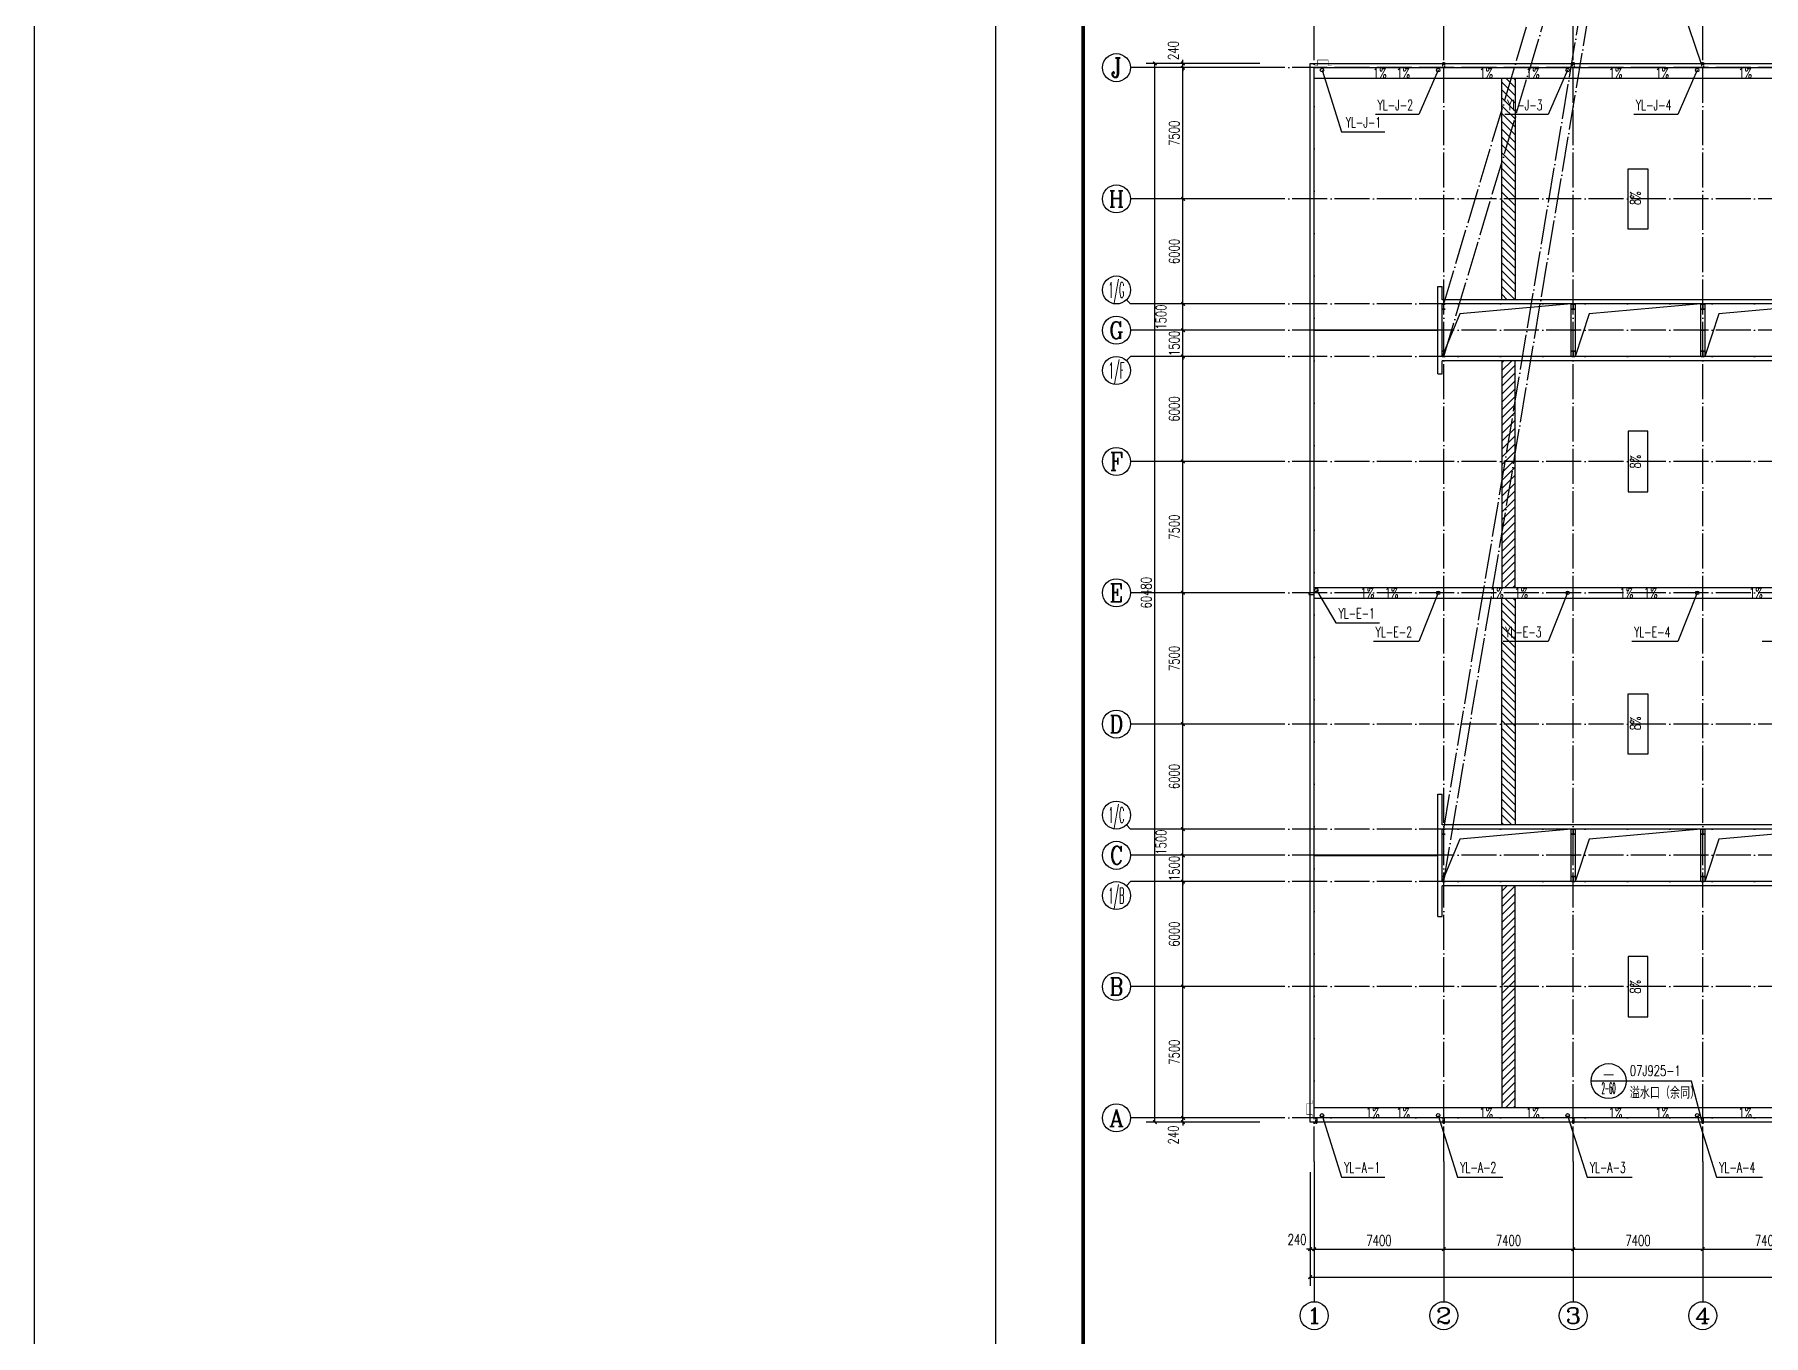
# Model space of a CAD drawing. Extents: x 12811826 to 27008858, y -1172757 to 50528.
# Drawn here: x 13273266 to 13372052, y -557171 to -482853 of the extents above; entities that cross this region are included whole.
import ezdxf
from ezdxf.enums import TextEntityAlignment as Align

# ---------------------------------------------------------------- set-up
doc = ezdxf.new("R2010")
doc.units = 0
doc.header["$LTSCALE"] = 1000
doc.header["$MEASUREMENT"] = 0
doc.linetypes.add('DASH', pattern=[0.35, 0.25, -0.1])
doc.linetypes.add('DOTE', pattern=[2.42, 2, -0.2, 0.02, -0.2])
for name, color, linetype in [('AXIS', 3, 'Continuous'), ('AXIS_TEXT', 7, 'Continuous'), ('COLUMN', 2, 'Continuous'), ('DIM_IDEN', 3, 'Continuous'), ('DIM_SYMB', 3, 'Continuous'), ('DIM_雨水', 3, 'Continuous'), ('DOTE', 8, 'DOTE'), ('PUB_DIM', 3, 'Continuous'), ('PUB_TEXT', 7, 'Continuous'), ('TK', 4, 'Continuous'), ('TWT_TEXT', 7, 'Continuous'), ('VPIPE-雨水', 4, 'Continuous'), ('WALL-PARAPET', 6, 'Continuous'), ('采光带', 4, 'Continuous')]:
    doc.layers.add(name, color=color, linetype=linetype)
doc.styles.add('_TCH_AXIS', font='COMPLEX', dxfattribs={"bigfont": 'GBCBIG'})
doc.styles.add('_TCH_DIM', font='SIMPLEX', dxfattribs={"bigfont": 'GBCBIG'})
doc.styles.add('_TCH_DIM_T3', font='SIMPLEX', dxfattribs={"width": 0.705882, "bigfont": 'GBCBIG'})
doc.styles.add('_TCH_LABEL', font='COMPLEX', dxfattribs={"bigfont": 'GBCBIG'})
doc.styles.add('_TWT_SERIAL', font='COMPLEX', dxfattribs={"width": 0.8, "height": 3, "bigfont": 'HZTXT'})
doc.styles.add('COMPLEX', font='COMPLEX')
doc.dimstyles.new('_TCH_ARCH&&200', dxfattribs={"dimtxt": 595, "dimasz": 200, "dimexe": 500, "dimexo": 600, "dimgap": 200, "dimtad": 1, "dimdec": 0, "dimzin": 0, "dimdsep": 46, "dimtxsty": '_TCH_DIM_T3', "dimblk": 'ARCHTICK', "dimcen": 0.09, "dimclrt": 7, "dimazin": 2, "dimtfac": 1, "dimtdec": 0, "dimtix": 1, "dimtmove": 2, "dimatfit": 3, "dimfxl": 0, "dimtolj": 1, "dimtzin": 0, "dimarcsym": 0})

# ---------------------------------------------------------------- blocks, each defined once
blk = doc.blocks.new('A$C0FCD69EC')
at = {"layer": 'COLUMN'}
blk.add_hatch(color=256, dxfattribs=at).paths.add_polyline_path([(300, 180), (294, 180), (294, 94), (6, 94), (6, 180), (0, 180), (0, 0), (6, 0), (6, 86), (294, 86), (294, 0), (300, 0)])
blk.add_lwpolyline([(300, 0), (294, 0), (294, 86), (6, 86), (6, 0), (0, 0), (0, 180), (6, 180), (6, 94), (294, 94), (294, 180), (300, 180)], close=True, dxfattribs=at)
blk = doc.blocks.new('A$C22C4548D')
blk.add_line((0, 10), (300, 10))
blk.add_lwpolyline([(30, 20), (270, 20), (270, 0), (30, 0)], close=True)
blk = doc.blocks.new('_AXISO')
blk.add_circle((0, 0), 0.5)
at = {"layer": 'AXIS_TEXT', "style": 'COMPLEX', "width": 1.041667}
blk.add_attdef('A', text='', height=0.56, dxfattribs=at).set_placement((-0.25, -0.28), (0.25, -0.28), align=Align.FIT)
blk = doc.blocks.new('GeYuanFrame_17072557', base_point=(20.09, 4.53))
at = {"layer": 'TK'}
blk.add_lwpolyline([(20.09, 4.53), (20.09, 598.53), (1071.09, 598.53), (1071.09, 4.53)], close=True, dxfattribs=at)
at = {"layer": 'TK', "const_width": 1}
blk.add_lwpolyline([(45.09, 588.53), (1061.09, 588.53), (1061.09, 14.53), (45.09, 14.53)], close=True, dxfattribs=at)
blk = doc.blocks.new('_ArchTick')
at = {"color": 0, "linetype": 'ByBlock', "const_width": 0.4}
blk.add_lwpolyline([(-0.5, -0.5), (0.5, 0.5)], dxfattribs=at)
blk = doc.blocks.new('*D282')
at = {"layer": 'AXIS', "color": 0, "lineweight": -2}
for p, q in [((13346145, -547843), (13346145, -554343)), ((13509425, -547843), (13509425, -554343)), ((13346145, -553843), (13509425, -553843))]:
    blk.add_line(p, q, dxfattribs=at)
at = {"layer": 'Defpoints', "color": 0}
for p in [(13346145, -547243), (13509425, -547243), (13509425, -553843)]:
    blk.add_point(p, dxfattribs=at)
at = {"layer": 'AXIS', "color": 0, "lineweight": -2, "xscale": 200, "yscale": 200, "zscale": 200, "rotation": 180}
blk.add_blockref('_ArchTick', (13346145, -553843), dxfattribs=at)
at = {"layer": 'AXIS', "color": 0, "lineweight": -2, "xscale": 200, "yscale": 200, "zscale": 200}
blk.add_blockref('_ArchTick', (13509425, -553843), dxfattribs=at)
at = {"layer": 'AXIS', "color": 7, "insert": (13427785, -553346), "char_height": 595, "attachment_point": 5, "style": '_TCH_DIM_T3'}
blk.add_mtext('\\A1;163280', dxfattribs=at)
blk = doc.blocks.new('*D283')
at = {"layer": 'AXIS', "color": 0, "lineweight": -2}
for p, q in [((13346145, -547843), (13346145, -552743)), ((13346385, -547843), (13346385, -552743)), ((13346145, -552243), (13345945, -552243)), ((13346145, -552243), (13346385, -552243)), ((13346385, -552243), (13346585, -552243))]:
    blk.add_line(p, q, dxfattribs=at)
at = {"layer": 'Defpoints', "color": 0}
for p in [(13346145, -547243), (13346385, -547243), (13346385, -552243)]:
    blk.add_point(p, dxfattribs=at)
at = {"layer": 'AXIS', "color": 0, "lineweight": -2, "xscale": 200, "yscale": 200, "zscale": 200}
blk.add_blockref('_ArchTick', (13346145, -552243), dxfattribs=at)
at = {"layer": 'AXIS', "color": 0, "lineweight": -2, "xscale": 200, "yscale": 200, "zscale": 200, "rotation": 180}
blk.add_blockref('_ArchTick', (13346385, -552243), dxfattribs=at)
at = {"layer": 'AXIS', "color": 7, "insert": (13345405, -551693), "char_height": 595, "attachment_point": 5, "style": '_TCH_DIM_T3'}
blk.add_mtext('\\A1;240', dxfattribs=at)
blk = doc.blocks.new('*D284')
at = {"layer": 'AXIS', "color": 0, "lineweight": -2}
for p, q in [((13346385, -547843), (13346385, -552743)), ((13353785, -547843), (13353785, -552743)), ((13346385, -552243), (13353785, -552243))]:
    blk.add_line(p, q, dxfattribs=at)
at = {"layer": 'Defpoints', "color": 0}
for p in [(13346385, -547243), (13353785, -547243), (13353785, -552243)]:
    blk.add_point(p, dxfattribs=at)
at = {"layer": 'AXIS', "color": 0, "lineweight": -2, "xscale": 200, "yscale": 200, "zscale": 200, "rotation": 180}
blk.add_blockref('_ArchTick', (13346385, -552243), dxfattribs=at)
at = {"layer": 'AXIS', "color": 0, "lineweight": -2, "xscale": 200, "yscale": 200, "zscale": 200}
blk.add_blockref('_ArchTick', (13353785, -552243), dxfattribs=at)
at = {"layer": 'AXIS', "color": 7, "insert": (13350085, -551746), "char_height": 595, "attachment_point": 5, "style": '_TCH_DIM_T3'}
blk.add_mtext('\\A1;7400', dxfattribs=at)
blk = doc.blocks.new('*D285')
at = {"layer": 'AXIS', "color": 0, "lineweight": -2}
for p, q in [((13353785, -547843), (13353785, -552743)), ((13361185, -547843), (13361185, -552743)), ((13353785, -552243), (13361185, -552243))]:
    blk.add_line(p, q, dxfattribs=at)
at = {"layer": 'Defpoints', "color": 0}
for p in [(13353785, -547243), (13361185, -547243), (13361185, -552243)]:
    blk.add_point(p, dxfattribs=at)
at = {"layer": 'AXIS', "color": 0, "lineweight": -2, "xscale": 200, "yscale": 200, "zscale": 200, "rotation": 180}
blk.add_blockref('_ArchTick', (13353785, -552243), dxfattribs=at)
at = {"layer": 'AXIS', "color": 0, "lineweight": -2, "xscale": 200, "yscale": 200, "zscale": 200}
blk.add_blockref('_ArchTick', (13361185, -552243), dxfattribs=at)
at = {"layer": 'AXIS', "color": 7, "insert": (13357485, -551746), "char_height": 595, "attachment_point": 5, "style": '_TCH_DIM_T3'}
blk.add_mtext('\\A1;7400', dxfattribs=at)
blk = doc.blocks.new('*D286')
at = {"layer": 'AXIS', "color": 0, "lineweight": -2}
for p, q in [((13361185, -547843), (13361185, -552743)), ((13368585, -547843), (13368585, -552743)), ((13361185, -552243), (13368585, -552243))]:
    blk.add_line(p, q, dxfattribs=at)
at = {"layer": 'Defpoints', "color": 0}
for p in [(13361185, -547243), (13368585, -547243), (13368585, -552243)]:
    blk.add_point(p, dxfattribs=at)
at = {"layer": 'AXIS', "color": 0, "lineweight": -2, "xscale": 200, "yscale": 200, "zscale": 200, "rotation": 180}
blk.add_blockref('_ArchTick', (13361185, -552243), dxfattribs=at)
at = {"layer": 'AXIS', "color": 0, "lineweight": -2, "xscale": 200, "yscale": 200, "zscale": 200}
blk.add_blockref('_ArchTick', (13368585, -552243), dxfattribs=at)
at = {"layer": 'AXIS', "color": 7, "insert": (13364885, -551746), "char_height": 595, "attachment_point": 5, "style": '_TCH_DIM_T3'}
blk.add_mtext('\\A1;7400', dxfattribs=at)
blk = doc.blocks.new('*D287')
at = {"layer": 'AXIS', "color": 0, "lineweight": -2}
for p, q in [((13368585, -547843), (13368585, -552743)), ((13375985, -547843), (13375985, -552743)), ((13368585, -552243), (13375985, -552243))]:
    blk.add_line(p, q, dxfattribs=at)
at = {"layer": 'Defpoints', "color": 0}
for p in [(13368585, -547243), (13375985, -547243), (13375985, -552243)]:
    blk.add_point(p, dxfattribs=at)
at = {"layer": 'AXIS', "color": 0, "lineweight": -2, "xscale": 200, "yscale": 200, "zscale": 200, "rotation": 180}
blk.add_blockref('_ArchTick', (13368585, -552243), dxfattribs=at)
at = {"layer": 'AXIS', "color": 0, "lineweight": -2, "xscale": 200, "yscale": 200, "zscale": 200}
blk.add_blockref('_ArchTick', (13375985, -552243), dxfattribs=at)
at = {"layer": 'AXIS', "color": 7, "insert": (13372285, -551746), "char_height": 595, "attachment_point": 5, "style": '_TCH_DIM_T3'}
blk.add_mtext('\\A1;7400', dxfattribs=at)
blk = doc.blocks.new('*D307')
at = {"layer": 'AXIS', "color": 0, "lineweight": -2}
for p, q in [((13343285, -484503), (13336785, -484503)), ((13337285, -544983), (13337285, -484503)), ((13343285, -544983), (13336785, -544983))]:
    blk.add_line(p, q, dxfattribs=at)
at = {"layer": 'Defpoints', "color": 0}
for p in [(13337285, -484503), (13343885, -484503), (13343885, -544983)]:
    blk.add_point(p, dxfattribs=at)
at = {"layer": 'AXIS', "color": 0, "lineweight": -2, "xscale": 200, "yscale": 200, "zscale": 200}
for p, rotation in [((13337285, -484503), 90), ((13337285, -544983), 270)]:
    blk.add_blockref('_ArchTick', p, dxfattribs=dict(at, rotation=rotation))
at = {"layer": 'AXIS', "color": 7, "insert": (13336787, -514743), "char_height": 595, "attachment_point": 5, "rotation": 90, "style": '_TCH_DIM_T3'}
blk.add_mtext('\\A1;60480', dxfattribs=at)
blk = doc.blocks.new('*D308')
at = {"layer": 'AXIS', "color": 0, "lineweight": -2}
for p, q in [((13343285, -544743), (13338385, -544743)), ((13343285, -544983), (13338385, -544983)), ((13338885, -544743), (13338885, -544543)), ((13338885, -544983), (13338885, -544743)), ((13338885, -544983), (13338885, -545183))]:
    blk.add_line(p, q, dxfattribs=at)
at = {"layer": 'Defpoints', "color": 0}
for p in [(13338885, -544743), (13343885, -544743), (13343885, -544983)]:
    blk.add_point(p, dxfattribs=at)
at = {"layer": 'AXIS', "color": 0, "lineweight": -2, "xscale": 200, "yscale": 200, "zscale": 200}
for p, rotation in [((13338885, -544743), 270), ((13338885, -544983), 90)]:
    blk.add_blockref('_ArchTick', p, dxfattribs=dict(at, rotation=rotation))
at = {"layer": 'AXIS', "color": 7, "insert": (13338335, -545723), "char_height": 595, "attachment_point": 5, "rotation": 90, "style": '_TCH_DIM_T3'}
blk.add_mtext('\\A1;240', dxfattribs=at)
blk = doc.blocks.new('*D309')
at = {"layer": 'AXIS', "color": 0, "lineweight": -2}
for p, q in [((13343285, -537243), (13338385, -537243)), ((13338885, -544743), (13338885, -537243)), ((13343285, -544743), (13338385, -544743))]:
    blk.add_line(p, q, dxfattribs=at)
at = {"layer": 'Defpoints', "color": 0}
for p in [(13338885, -537243), (13343885, -537243), (13343885, -544743)]:
    blk.add_point(p, dxfattribs=at)
at = {"layer": 'AXIS', "color": 0, "lineweight": -2, "xscale": 200, "yscale": 200, "zscale": 200}
for p, rotation in [((13338885, -537243), 90), ((13338885, -544743), 270)]:
    blk.add_blockref('_ArchTick', p, dxfattribs=dict(at, rotation=rotation))
at = {"layer": 'AXIS', "color": 7, "insert": (13338387, -540993), "char_height": 595, "attachment_point": 5, "rotation": 90, "style": '_TCH_DIM_T3'}
blk.add_mtext('\\A1;7500', dxfattribs=at)
blk = doc.blocks.new('*D310')
at = {"layer": 'AXIS', "color": 0, "lineweight": -2}
for p, q in [((13343285, -531243), (13338385, -531243)), ((13338885, -537243), (13338885, -531243)), ((13343285, -537243), (13338385, -537243))]:
    blk.add_line(p, q, dxfattribs=at)
at = {"layer": 'Defpoints', "color": 0}
for p in [(13338885, -531243), (13343885, -531243), (13343885, -537243)]:
    blk.add_point(p, dxfattribs=at)
at = {"layer": 'AXIS', "color": 0, "lineweight": -2, "xscale": 200, "yscale": 200, "zscale": 200}
for p, rotation in [((13338885, -531243), 90), ((13338885, -537243), 270)]:
    blk.add_blockref('_ArchTick', p, dxfattribs=dict(at, rotation=rotation))
at = {"layer": 'AXIS', "color": 7, "insert": (13338387, -534243), "char_height": 595, "attachment_point": 5, "rotation": 90, "style": '_TCH_DIM_T3'}
blk.add_mtext('\\A1;6000', dxfattribs=at)
blk = doc.blocks.new('*D311')
at = {"layer": 'AXIS', "color": 0, "lineweight": -2}
for p, q in [((13343285, -529743), (13338385, -529743)), ((13338885, -529743), (13338885, -529543)), ((13338885, -531243), (13338885, -529743)), ((13343285, -531243), (13338385, -531243)), ((13338885, -531243), (13338885, -531443))]:
    blk.add_line(p, q, dxfattribs=at)
at = {"layer": 'Defpoints', "color": 0}
for p in [(13338885, -529743), (13343885, -529743), (13343885, -531243)]:
    blk.add_point(p, dxfattribs=at)
at = {"layer": 'AXIS', "color": 0, "lineweight": -2, "xscale": 200, "yscale": 200, "zscale": 200}
for p, rotation in [((13338885, -529743), 270), ((13338885, -531243), 90)]:
    blk.add_blockref('_ArchTick', p, dxfattribs=dict(at, rotation=rotation))
at = {"layer": 'AXIS', "color": 7, "insert": (13338387, -530493), "char_height": 595, "attachment_point": 5, "rotation": 90, "style": '_TCH_DIM_T3'}
blk.add_mtext('\\A1;1500', dxfattribs=at)
blk = doc.blocks.new('*D312')
at = {"layer": 'AXIS', "color": 0, "lineweight": -2}
for p, q in [((13343285, -528243), (13338385, -528243)), ((13338885, -529743), (13338885, -528243)), ((13343285, -529743), (13338385, -529743))]:
    blk.add_line(p, q, dxfattribs=at)
at = {"layer": 'Defpoints', "color": 0}
for p in [(13338885, -528243), (13343885, -528243), (13343885, -529743)]:
    blk.add_point(p, dxfattribs=at)
at = {"layer": 'AXIS', "color": 0, "lineweight": -2, "xscale": 200, "yscale": 200, "zscale": 200}
for p, rotation in [((13338885, -528243), 90), ((13338885, -529743), 270)]:
    blk.add_blockref('_ArchTick', p, dxfattribs=dict(at, rotation=rotation))
at = {"layer": 'AXIS', "color": 7, "insert": (13337635, -528993), "char_height": 595, "attachment_point": 5, "rotation": 90, "style": '_TCH_DIM_T3'}
blk.add_mtext('\\A1;1500', dxfattribs=at)
blk = doc.blocks.new('*D313')
at = {"layer": 'AXIS', "color": 0, "lineweight": -2}
for p, q in [((13343285, -522243), (13338385, -522243)), ((13338885, -528243), (13338885, -522243)), ((13343285, -528243), (13338385, -528243))]:
    blk.add_line(p, q, dxfattribs=at)
at = {"layer": 'Defpoints', "color": 0}
for p in [(13338885, -522243), (13343885, -522243), (13343885, -528243)]:
    blk.add_point(p, dxfattribs=at)
at = {"layer": 'AXIS', "color": 0, "lineweight": -2, "xscale": 200, "yscale": 200, "zscale": 200}
for p, rotation in [((13338885, -522243), 90), ((13338885, -528243), 270)]:
    blk.add_blockref('_ArchTick', p, dxfattribs=dict(at, rotation=rotation))
at = {"layer": 'AXIS', "color": 7, "insert": (13338387, -525243), "char_height": 595, "attachment_point": 5, "rotation": 90, "style": '_TCH_DIM_T3'}
blk.add_mtext('\\A1;6000', dxfattribs=at)
blk = doc.blocks.new('*D314')
at = {"layer": 'AXIS', "color": 0, "lineweight": -2}
for p, q in [((13343285, -514743), (13338385, -514743)), ((13338885, -522243), (13338885, -514743)), ((13343285, -522243), (13338385, -522243))]:
    blk.add_line(p, q, dxfattribs=at)
at = {"layer": 'Defpoints', "color": 0}
for p in [(13338885, -514743), (13343885, -514743), (13343885, -522243)]:
    blk.add_point(p, dxfattribs=at)
at = {"layer": 'AXIS', "color": 0, "lineweight": -2, "xscale": 200, "yscale": 200, "zscale": 200}
for p, rotation in [((13338885, -514743), 90), ((13338885, -522243), 270)]:
    blk.add_blockref('_ArchTick', p, dxfattribs=dict(at, rotation=rotation))
at = {"layer": 'AXIS', "color": 7, "insert": (13338387, -518493), "char_height": 595, "attachment_point": 5, "rotation": 90, "style": '_TCH_DIM_T3'}
blk.add_mtext('\\A1;7500', dxfattribs=at)
blk = doc.blocks.new('*D315')
at = {"layer": 'AXIS', "color": 0, "lineweight": -2}
for p, q in [((13343285, -507243), (13338385, -507243)), ((13338885, -514743), (13338885, -507243)), ((13343285, -514743), (13338385, -514743))]:
    blk.add_line(p, q, dxfattribs=at)
at = {"layer": 'Defpoints', "color": 0}
for p in [(13338885, -507243), (13343885, -507243), (13343885, -514743)]:
    blk.add_point(p, dxfattribs=at)
at = {"layer": 'AXIS', "color": 0, "lineweight": -2, "xscale": 200, "yscale": 200, "zscale": 200}
for p, rotation in [((13338885, -507243), 90), ((13338885, -514743), 270)]:
    blk.add_blockref('_ArchTick', p, dxfattribs=dict(at, rotation=rotation))
at = {"layer": 'AXIS', "color": 7, "insert": (13338387, -510993), "char_height": 595, "attachment_point": 5, "rotation": 90, "style": '_TCH_DIM_T3'}
blk.add_mtext('\\A1;7500', dxfattribs=at)
blk = doc.blocks.new('*D316')
at = {"layer": 'AXIS', "color": 0, "lineweight": -2}
for p, q in [((13343285, -501243), (13338385, -501243)), ((13338885, -507243), (13338885, -501243)), ((13343285, -507243), (13338385, -507243))]:
    blk.add_line(p, q, dxfattribs=at)
at = {"layer": 'Defpoints', "color": 0}
for p in [(13338885, -501243), (13343885, -501243), (13343885, -507243)]:
    blk.add_point(p, dxfattribs=at)
at = {"layer": 'AXIS', "color": 0, "lineweight": -2, "xscale": 200, "yscale": 200, "zscale": 200}
for p, rotation in [((13338885, -501243), 90), ((13338885, -507243), 270)]:
    blk.add_blockref('_ArchTick', p, dxfattribs=dict(at, rotation=rotation))
at = {"layer": 'AXIS', "color": 7, "insert": (13338387, -504243), "char_height": 595, "attachment_point": 5, "rotation": 90, "style": '_TCH_DIM_T3'}
blk.add_mtext('\\A1;6000', dxfattribs=at)
blk = doc.blocks.new('*D317')
at = {"layer": 'AXIS', "color": 0, "lineweight": -2}
for p, q in [((13343285, -499743), (13338385, -499743)), ((13338885, -499743), (13338885, -499543)), ((13338885, -501243), (13338885, -499743)), ((13343285, -501243), (13338385, -501243)), ((13338885, -501243), (13338885, -501443))]:
    blk.add_line(p, q, dxfattribs=at)
at = {"layer": 'Defpoints', "color": 0}
for p in [(13338885, -499743), (13343885, -499743), (13343885, -501243)]:
    blk.add_point(p, dxfattribs=at)
at = {"layer": 'AXIS', "color": 0, "lineweight": -2, "xscale": 200, "yscale": 200, "zscale": 200}
for p, rotation in [((13338885, -499743), 270), ((13338885, -501243), 90)]:
    blk.add_blockref('_ArchTick', p, dxfattribs=dict(at, rotation=rotation))
at = {"layer": 'AXIS', "color": 7, "insert": (13338387, -500493), "char_height": 595, "attachment_point": 5, "rotation": 90, "style": '_TCH_DIM_T3'}
blk.add_mtext('\\A1;1500', dxfattribs=at)
blk = doc.blocks.new('*D318')
at = {"layer": 'AXIS', "color": 0, "lineweight": -2}
for p, q in [((13343285, -498243), (13338385, -498243)), ((13338885, -499743), (13338885, -498243)), ((13343285, -499743), (13338385, -499743))]:
    blk.add_line(p, q, dxfattribs=at)
at = {"layer": 'Defpoints', "color": 0}
for p in [(13338885, -498243), (13343885, -498243), (13343885, -499743)]:
    blk.add_point(p, dxfattribs=at)
at = {"layer": 'AXIS', "color": 0, "lineweight": -2, "xscale": 200, "yscale": 200, "zscale": 200}
for p, rotation in [((13338885, -498243), 90), ((13338885, -499743), 270)]:
    blk.add_blockref('_ArchTick', p, dxfattribs=dict(at, rotation=rotation))
at = {"layer": 'AXIS', "color": 7, "insert": (13337635, -498993), "char_height": 595, "attachment_point": 5, "rotation": 90, "style": '_TCH_DIM_T3'}
blk.add_mtext('\\A1;1500', dxfattribs=at)
blk = doc.blocks.new('*D319')
at = {"layer": 'AXIS', "color": 0, "lineweight": -2}
for p, q in [((13343285, -492243), (13338385, -492243)), ((13338885, -498243), (13338885, -492243)), ((13343285, -498243), (13338385, -498243))]:
    blk.add_line(p, q, dxfattribs=at)
at = {"layer": 'Defpoints', "color": 0}
for p in [(13338885, -492243), (13343885, -492243), (13343885, -498243)]:
    blk.add_point(p, dxfattribs=at)
at = {"layer": 'AXIS', "color": 0, "lineweight": -2, "xscale": 200, "yscale": 200, "zscale": 200}
for p, rotation in [((13338885, -492243), 90), ((13338885, -498243), 270)]:
    blk.add_blockref('_ArchTick', p, dxfattribs=dict(at, rotation=rotation))
at = {"layer": 'AXIS', "color": 7, "insert": (13338387, -495243), "char_height": 595, "attachment_point": 5, "rotation": 90, "style": '_TCH_DIM_T3'}
blk.add_mtext('\\A1;6000', dxfattribs=at)
blk = doc.blocks.new('*D320')
at = {"layer": 'AXIS', "color": 0, "lineweight": -2}
for p, q in [((13343285, -484743), (13338385, -484743)), ((13338885, -492243), (13338885, -484743)), ((13343285, -492243), (13338385, -492243))]:
    blk.add_line(p, q, dxfattribs=at)
at = {"layer": 'Defpoints', "color": 0}
for p in [(13338885, -484743), (13343885, -484743), (13343885, -492243)]:
    blk.add_point(p, dxfattribs=at)
at = {"layer": 'AXIS', "color": 0, "lineweight": -2, "xscale": 200, "yscale": 200, "zscale": 200}
for p, rotation in [((13338885, -484743), 90), ((13338885, -492243), 270)]:
    blk.add_blockref('_ArchTick', p, dxfattribs=dict(at, rotation=rotation))
at = {"layer": 'AXIS', "color": 7, "insert": (13338387, -488493), "char_height": 595, "attachment_point": 5, "rotation": 90, "style": '_TCH_DIM_T3'}
blk.add_mtext('\\A1;7500', dxfattribs=at)
blk = doc.blocks.new('*D321')
at = {"layer": 'AXIS', "color": 0, "lineweight": -2}
for p, q in [((13343285, -484503), (13338385, -484503)), ((13343285, -484743), (13338385, -484743)), ((13338885, -484503), (13338885, -484303)), ((13338885, -484743), (13338885, -484503)), ((13338885, -484743), (13338885, -484943))]:
    blk.add_line(p, q, dxfattribs=at)
at = {"layer": 'Defpoints', "color": 0}
for p in [(13338885, -484503), (13343885, -484503), (13343885, -484743)]:
    blk.add_point(p, dxfattribs=at)
at = {"layer": 'AXIS', "color": 0, "lineweight": -2, "xscale": 200, "yscale": 200, "zscale": 200}
for p, rotation in [((13338885, -484503), 270), ((13338885, -484743), 90)]:
    blk.add_blockref('_ArchTick', p, dxfattribs=dict(at, rotation=rotation))
at = {"layer": 'AXIS', "color": 7, "insert": (13338335, -483763), "char_height": 595, "attachment_point": 5, "rotation": 90, "style": '_TCH_DIM_T3'}
blk.add_mtext('\\A1;240', dxfattribs=at)

msp = doc.modelspace()

# ---------------------------------------------------------------- hatches: boundary and pattern name
at = {"layer": '采光带'}
h = msp.add_hatch(dxfattribs=at)
h.set_pattern_fill('ANSI31', color=8, scale=200, style=0)
h.set_pattern_definition([(315, (4310886, -724935.24), (-224.506403, -224.506403), [])])
h.paths.add_polyline_path([(13357864.8, -485343.1), (13357864.8, -498003.1), (13357104.8, -498003.1), (13357104.8, -485343.1)])
h = msp.add_hatch(dxfattribs=at)
h.set_pattern_fill('ANSI31', color=8, scale=200, style=0)
h.set_pattern_definition([(45, (4310886, -277050.9), (-224.506403, 224.506403), [])])
h.paths.add_polyline_path([(13357864.8, -514443.1), (13357864.8, -501483.1), (13357104.8, -501483.1), (13357104.8, -514443.1)])
h = msp.add_hatch(dxfattribs=at)
h.set_pattern_fill('ANSI31', color=8, scale=200, style=0)
h.set_pattern_definition([(315, (4310886, -752435.24), (-224.506403, -224.506403), [])])
h.paths.add_polyline_path([(13357864.8, -515043.1), (13357864.8, -528003.1), (13357104.8, -528003.1), (13357104.8, -515043.1)])
h = msp.add_hatch(dxfattribs=at)
h.set_pattern_fill('ANSI31', color=8, scale=200, style=0)
h.set_pattern_definition([(45, (4310886, -304550.9), (-224.506403, 224.506403), [])])
h.paths.add_polyline_path([(13357864.8, -544143.1), (13357864.8, -531483.1), (13357104.8, -531483.1), (13357104.8, -544143.1)])

# ---------------------------------------------------------------- linework, layer by layer
at = {"ltscale": 0.5}
for p, q in [((13346384.8, -485343.1), (13509184.8, -485343.1)), ((13346384.8, -514443.1), (13509184.8, -514443.1)), ((13346384.8, -515043.1), (13509184.8, -515043.1)), ((13346384.8, -544143.1), (13509184.8, -544143.1))]:
    msp.add_line(p, q, dxfattribs=at)
at = {"color": 3, "ltscale": 0.5}
msp.add_lwpolyline([(13273266.1, -21322.2), (13674918.1, -21322.2), (13674918.1, -743450.2), (13273266.1, -743450.2)], close=True, dxfattribs=at)
for points in [[(13346144.8, -484503.1), (13509424.8, -484503.1), (13509424.8, -544983.1), (13346144.8, -544983.1)], [(13346384.8, -484743.1), (13509184.8, -484743.1), (13509184.8, -544743.1), (13346384.8, -544743.1)], [(13364330.9, -490514.6), (13365438.8, -490514.6), (13365438.8, -493971.6), (13364330.9, -493971.6)], [(13361074.8, -501243.1), (13361074.8, -498243.1), (13361294.8, -498243.1), (13361294.8, -501243.1)], [(13368474.8, -501243.1), (13368474.8, -498243.1), (13368694.8, -498243.1), (13368694.8, -501243.1)], [(13364330.9, -508971.6), (13365438.8, -508971.6), (13365438.8, -505514.6), (13364330.9, -505514.6)], [(13364330.9, -520514.6), (13365438.8, -520514.6), (13365438.8, -523971.6), (13364330.9, -523971.6)], [(13361074.8, -531243.1), (13361074.8, -528243.1), (13361294.8, -528243.1), (13361294.8, -531243.1)], [(13368474.8, -531243.1), (13368474.8, -528243.1), (13368694.8, -528243.1), (13368694.8, -531243.1)], [(13364330.9, -538971.6), (13365438.8, -538971.6), (13365438.8, -535514.6), (13364330.9, -535514.6)]]:
    msp.add_lwpolyline(points, close=True)
at = {"const_width": 30}
for points in [[(13346384.8, -484623.1), (13346584.8, -484623.1), (13346584.8, -484303.1), (13347184.8, -484303.1), (13347184.8, -484623.1), (13347384.8, -484623.1)], [(13346264.8, -544743.1), (13346264.8, -544543.1), (13345944.8, -544543.1), (13345944.8, -543943.1), (13346264.8, -543943.1), (13346264.8, -543743.1)]]:
    msp.add_lwpolyline(points, dxfattribs=at)
at = {"linetype": 'DASH', "ltscale": 0.3}
for points in [[(13353834.8, -484743.1), (13353734.8, -484743.1), (13353734.8, -484443.1), (13353834.8, -484443.1)], [(13361234.8, -484743.1), (13361134.8, -484743.1), (13361134.8, -484443.1), (13361234.8, -484443.1)], [(13368634.8, -484743.1), (13368534.8, -484743.1), (13368534.8, -484443.1), (13368634.8, -484443.1)], [(13346084.8, -514743.1), (13346084.8, -514843.1), (13346384.8, -514843.1), (13346384.8, -514743.1)], [(13346553.3, -544743.1), (13346453.3, -544743.1), (13346453.3, -545043.1), (13346553.3, -545043.1)], [(13353834.8, -544743.1), (13353734.8, -544743.1), (13353734.8, -545043.1), (13353834.8, -545043.1)], [(13361234.8, -544743.1), (13361134.8, -544743.1), (13361134.8, -545043.1), (13361234.8, -545043.1)], [(13368634.8, -544743.1), (13368534.8, -544743.1), (13368534.8, -545043.1), (13368634.8, -545043.1)]]:
    msp.add_lwpolyline(points, close=True, dxfattribs=at)
for points in [[(13361074.8, -498243.1), (13354700.8, -498813.7), (13353694.8, -501243.1)], [(13368474.8, -498243.1), (13362100.8, -498813.7), (13361294.8, -501243.1)], [(13375874.8, -498243.1), (13369500.8, -498813.7), (13368694.8, -501243.1)], [(13361074.8, -528243.1), (13354700.8, -528813.7), (13353694.8, -531243.1)], [(13368474.8, -528243.1), (13362100.8, -528813.7), (13361294.8, -531243.1)], [(13375874.8, -528243.1), (13369500.8, -528813.7), (13368694.8, -531243.1)]]:
    msp.add_lwpolyline(points)
at = {"ltscale": 0.5, "const_width": 100}
for points in [[(13346384.8, -499743.1), (13353454.8, -499743.1)], [(13346384.8, -529743.1), (13353454.8, -529743.1)]]:
    msp.add_lwpolyline(points, dxfattribs=at)
at = {"layer": 'AXIS'}
for p, q in [((13343884.8, -484743.1), (13335884.8, -484743.1)), ((13343884.8, -492243.1), (13335884.8, -492243.1)), ((13335650.5, -498008.8), (13335884.8, -498243.1)), ((13343884.8, -498243.1), (13335884.8, -498243.1)), ((13343884.8, -499743.1), (13335884.8, -499743.1)), ((13335650.5, -501477.4), (13335884.8, -501243.1)), ((13343884.8, -501243.1), (13335884.8, -501243.1)), ((13343884.8, -507243.1), (13335884.8, -507243.1)), ((13343884.8, -514743.1), (13335884.8, -514743.1)), ((13343884.8, -522243.1), (13335884.8, -522243.1)), ((13335650.5, -528008.8), (13335884.8, -528243.1)), ((13343884.8, -528243.1), (13335884.8, -528243.1)), ((13343884.8, -529743.1), (13335884.8, -529743.1)), ((13335650.5, -531477.4), (13335884.8, -531243.1)), ((13343884.8, -531243.1), (13335884.8, -531243.1)), ((13343884.8, -537243.1), (13335884.8, -537243.1)), ((13343884.8, -544743.1), (13335884.8, -544743.1)), ((13346384.8, -547243.1), (13346384.8, -555243.1)), ((13353784.8, -547243.1), (13353784.8, -555243.1)), ((13361184.8, -547243.1), (13361184.8, -555243.1)), ((13368584.8, -547243.1), (13368584.8, -555243.1))]:
    msp.add_line(p, q, dxfattribs=at)
at = {"layer": 'DIM_IDEN', "color": 0}
for p, q in [((13368534.8, -484593.1), (13367432.3, -481343.4)), ((13364205, -542643.1), (13362205, -542643.1)), ((13367934.8, -542643.1), (13364205, -542643.1)), ((13368534.8, -544893.1), (13367934.8, -542643.1))]:
    msp.add_line(p, q, dxfattribs=at)
for centre, radius in [((13368534.8, -484593.1), 0), ((13363205, -542643.1), 1000), ((13368534.8, -544893.1), 0)]:
    msp.add_circle(centre, radius, dxfattribs=at)
at = {"layer": 'DIM_SYMB'}
for points in [[(13349524.2, -485043.1, 0, 0, 0), (13348609.3, -485043.1, 160, 0, 0), (13348009.3, -485043.1, 0, 0, 0)], [(13351967.3, -485043.1, 0, 0, 0), (13352882.2, -485043.1, 160, 0, 0), (13353482.2, -485043.1, 0, 0, 0)], [(13355602.4, -485043.1, 0, 0, 0), (13354687.5, -485043.1, 160, 0, 0), (13354087.5, -485043.1, 0, 0, 0)], [(13359367.3, -485043.1, 0, 0, 0), (13360282.2, -485043.1, 160, 0, 0), (13360882.2, -485043.1, 0, 0, 0)], [(13363002.4, -485043.1, 0, 0, 0), (13362087.5, -485043.1, 160, 0, 0), (13361487.5, -485043.1, 0, 0, 0)], [(13366767.3, -485043.1, 0, 0, 0), (13367682.2, -485043.1, 160, 0, 0), (13368282.2, -485043.1, 0, 0, 0)], [(13370402.4, -485043.1, 0, 0, 0), (13369487.5, -485043.1, 160, 0, 0), (13368887.5, -485043.1, 0, 0, 0)], [(13348816.2, -514743.1, 0, 0, 0), (13347901.3, -514743.1, 160, 0, 0), (13347301.3, -514743.1, 0, 0, 0)], [(13351304.1, -514743.1, 0, 0, 0), (13352219, -514743.1, 160, 0, 0), (13352819, -514743.1, 0, 0, 0)], [(13356216.2, -514743.1, 0, 0, 0), (13355301.3, -514743.1, 160, 0, 0), (13354701.3, -514743.1, 0, 0, 0)], [(13358704.1, -514743.1, 0, 0, 0), (13359619, -514743.1, 160, 0, 0), (13360219, -514743.1, 0, 0, 0)], [(13363616.2, -514743.1, 0, 0, 0), (13362701.3, -514743.1, 160, 0, 0), (13362101.3, -514743.1, 0, 0, 0)], [(13366104.1, -514743.1, 0, 0, 0), (13367019, -514743.1, 160, 0, 0), (13367619, -514743.1, 0, 0, 0)], [(13371016.2, -514743.1, 0, 0, 0), (13370101.3, -514743.1, 160, 0, 0), (13369501.3, -514743.1, 0, 0, 0)], [(13349122.3, -544443.1, 0, 0, 0), (13348207.4, -544443.1, 160, 0, 0), (13347607.4, -544443.1, 0, 0, 0)], [(13351967.3, -544443.1, 0, 0, 0), (13352882.2, -544443.1, 160, 0, 0), (13353482.2, -544443.1, 0, 0, 0)], [(13355602.4, -544443.1, 0, 0, 0), (13354687.5, -544443.1, 160, 0, 0), (13354087.5, -544443.1, 0, 0, 0)], [(13359367.3, -544443.1, 0, 0, 0), (13360282.2, -544443.1, 160, 0, 0), (13360882.2, -544443.1, 0, 0, 0)], [(13363002.4, -544443.1, 0, 0, 0), (13362087.5, -544443.1, 160, 0, 0), (13361487.5, -544443.1, 0, 0, 0)], [(13366767.3, -544443.1, 0, 0, 0), (13367682.2, -544443.1, 160, 0, 0), (13368282.2, -544443.1, 0, 0, 0)], [(13370402.4, -544443.1, 0, 0, 0), (13369487.5, -544443.1, 160, 0, 0), (13368887.5, -544443.1, 0, 0, 0)]]:
    msp.add_lwpolyline(points, format="xyseb", dxfattribs=at)
at = {"layer": 'DIM_雨水'}
for p, q in [((13346829.4, -484887.1), (13347939.5, -488409.3)), ((13353465.3, -484887.1), (13352355.2, -487415.5)), ((13360865.3, -484887.1), (13359755.2, -487415.5)), ((13368265.3, -484887.1), (13367155.2, -487415.5)), ((13352355.2, -487415.5), (13349885, -487415.5)), ((13359755.2, -487415.5), (13357285, -487415.5)), ((13367155.2, -487415.5), (13364649.1, -487415.5)), ((13347939.5, -488409.3), (13350409.7, -488409.3)), ((13346510.2, -514592.7), (13347620.3, -516456.9)), ((13353465.3, -514743.1), (13352355.2, -517520.2)), ((13360865.3, -514743.1, 3000), (13359755.2, -517520.2, 3000)), ((13368265.3, -514743.1, 3000), (13367155.2, -517520.2, 3000)), ((13347620.3, -516456.9), (13350108.4, -516456.9)), ((13352355.2, -517520.2), (13349777.2, -517520.2)), ((13359755.2, -517520.2, 3000), (13357177.2, -517520.2, 3000)), ((13367155.2, -517520.2, 3000), (13364541.1, -517520.2, 3000)), ((13374555.2, -517520.2, 3000), (13371977.2, -517520.2, 3000)), ((13346829.4, -544599), (13347939.5, -548121.2)), ((13353465.3, -544599), (13354575.4, -548121.2)), ((13360865.3, -544599, 3000), (13361975.4, -548121.2, 3000)), ((13368265.3, -544599, 3000), (13369375.4, -548121.2, 3000)), ((13347939.5, -548121.2), (13350427.7, -548121.2)), ((13354575.4, -548121.2), (13357153.5, -548121.2)), ((13361975.4, -548121.2, 3000), (13364553.5, -548121.2, 3000)), ((13369375.4, -548121.2, 3000), (13371989.5, -548121.2, 3000))]:
    msp.add_line(p, q, dxfattribs=at)
at = {"layer": 'DOTE'}
for p, q in [((13353784.8, -498243.1), (13365137.3, -460322.1)), ((13353784.8, -528243.1), (13365137.3, -460322.1)), ((13353784.8, -501243.1), (13365137.3, -463322.1)), ((13353784.8, -531243.1), (13365137.3, -463322.1)), ((13346384.8, -547243.1), (13346384.8, -482243.1)), ((13353784.8, -547243.1), (13353784.8, -482243.1)), ((13361184.8, -547243.1), (13361184.8, -482243.1)), ((13368584.8, -547243.1), (13368584.8, -482243.1)), ((13511684.8, -484743.1), (13343884.8, -484743.1)), ((13511684.8, -492243.1), (13343884.8, -492243.1)), ((13511684.8, -498243.1), (13343884.8, -498243.1)), ((13511684.8, -499743.1), (13343884.8, -499743.1)), ((13511684.8, -501243.1), (13343884.8, -501243.1)), ((13511684.8, -507243.1), (13343884.8, -507243.1)), ((13511684.8, -514743.1), (13343884.8, -514743.1)), ((13511684.8, -522243.1), (13343884.8, -522243.1)), ((13511684.8, -528243.1), (13343884.8, -528243.1)), ((13511684.8, -529743.1), (13343884.8, -529743.1)), ((13511684.8, -531243.1), (13343884.8, -531243.1)), ((13511684.8, -537243.1), (13343884.8, -537243.1)), ((13511684.8, -544743.1), (13343884.8, -544743.1))]:
    msp.add_line(p, q, dxfattribs=at)
at = {"layer": 'PUB_DIM'}
for points in [[(13365247.1, -493468.1, 0, 0, 0), (13365247.1, -491568.1, 160, 0, 0), (13365247.1, -490968.1, 0, 0, 0)], [(13365247.1, -506018.1, 0, 0, 0), (13365247.1, -507918.1, 160, 0, 0), (13365247.1, -508518.1, 0, 0, 0)], [(13365247.1, -523468.1, 0, 0, 0), (13365247.1, -521568.1, 160, 0, 0), (13365247.1, -520968.1, 0, 0, 0)], [(13365247.1, -536018.1, 0, 0, 0), (13365247.1, -537918.1, 160, 0, 0), (13365247.1, -538518.1, 0, 0, 0)]]:
    msp.add_lwpolyline(points, format="xyseb", dxfattribs=at)
at = {"layer": 'VPIPE-雨水', "linetype": 'Continuous'}
for centre in [(13346829.4, -484887.1), (13353465.3, -484887.1), (13360865.3, -484887.1), (13368265.3, -484887.1), (13346510.2, -514592.7), (13353465.3, -514743.1), (13360865.3, -514743.1), (13368265.3, -514743.1), (13346829.4, -544599), (13353465.3, -544599), (13360865.3, -544599), (13368265.3, -544599)]:
    msp.add_circle(centre, 100, dxfattribs=at)
at = {"layer": 'WALL-PARAPET'}
for p, q in [((13353454.8, -498243.1), (13353454.8, -497243.1)), ((13353454.8, -497243.1), (13353694.8, -497243.1)), ((13353694.8, -498003.1), (13353694.8, -497243.1)), ((13353454.8, -501243.1), (13353454.8, -498243.1)), ((13501874.8, -498003.1), (13353694.8, -498003.1)), ((13353694.8, -501243.1), (13353694.8, -498243.1)), ((13501874.8, -498243.1), (13353694.8, -498243.1)), ((13353454.8, -502243.1), (13353454.8, -501243.1)), ((13501874.8, -501243.1), (13353694.8, -501243.1)), ((13353694.8, -502243.1), (13353694.8, -501483.1)), ((13501874.8, -501483.1), (13353694.8, -501483.1)), ((13353454.8, -502243.1), (13353694.8, -502243.1)), ((13353454.8, -528243.1), (13353454.8, -526243.1)), ((13353454.8, -526243.1), (13353694.8, -526243.1)), ((13353694.8, -528003.1), (13353694.8, -526243.1)), ((13353454.8, -531243.1), (13353454.8, -528243.1)), ((13501874.8, -528003.1), (13353694.8, -528003.1)), ((13353694.8, -531243.1), (13353694.8, -528243.1)), ((13501874.8, -528243.1), (13353694.8, -528243.1)), ((13353454.8, -533243.1), (13353454.8, -531243.1)), ((13501874.8, -531243.1), (13353694.8, -531243.1)), ((13353694.8, -533243.1), (13353694.8, -531483.1)), ((13501874.8, -531483.1), (13353694.8, -531483.1)), ((13353454.8, -533243.1), (13353694.8, -533243.1))]:
    msp.add_line(p, q, dxfattribs=at)
at = {"layer": '采光带', "color": 8}
for points in [[(13357864.8, -485343.1), (13357864.8, -498003.1), (13357104.8, -498003.1), (13357104.8, -485343.1)], [(13357864.8, -514443.1), (13357864.8, -501483.1), (13357104.8, -501483.1), (13357104.8, -514443.1)], [(13357864.8, -515043.1), (13357864.8, -528003.1), (13357104.8, -528003.1), (13357104.8, -515043.1)], [(13357864.8, -544143.1), (13357864.8, -531483.1), (13357104.8, -531483.1), (13357104.8, -544143.1)]]:
    msp.add_lwpolyline(points, close=True, dxfattribs=at)

# ---------------------------------------------------------------- block references
at = {"color": 8, "xscale": 200, "yscale": 200, "zscale": 200}
msp.add_blockref('GeYuanFrame_17072557', (13328184.8, -566643.1), dxfattribs=at)
for p in [(13361030.8, -499753.1), (13368430.8, -499753.1), (13361030.8, -529753.1), (13368430.8, -529753.1)]:
    msp.add_blockref('A$C22C4548D', p)
at = {"layer": 'AXIS'}
ref = msp.add_blockref('_AXISO', (13335084.8, -484743.1), dxfattribs=dict(at, xscale=1600, yscale=1600, zscale=1600))
ref.add_attrib('A', 'J', dxfattribs={"layer": 'AXIS_TEXT', "ltscale": 0.5, "height": 1133.9, "style": '_TCH_AXIS'}).set_placement((13334787.9, -485310), (13335381.8, -485310), align=Align.FIT)
ref = msp.add_blockref('_AXISO', (13335084.8, -492243.1), dxfattribs=dict(at, xscale=1600, yscale=1600, zscale=1600))
ref.add_attrib('A', 'H', dxfattribs={"layer": 'AXIS_TEXT', "ltscale": 0.5, "height": 926.9, "style": '_TCH_AXIS'}).set_placement((13334643.5, -492706.5), (13335526.2, -492706.5), align=Align.FIT)
ref = msp.add_blockref('_AXISO', (13335084.8, -497443.1), dxfattribs=dict(at, xscale=1600, yscale=1600, zscale=1600))
ref.add_attrib('A', '1/G', dxfattribs={"layer": 'AXIS_TEXT', "ltscale": 0.5, "height": 905.1, "style": '_TCH_AXIS', "width": 0.381818}).set_placement((13334632.3, -497895.6), (13335537.4, -497895.6), align=Align.FIT)
ref = msp.add_blockref('_AXISO', (13335084.8, -499743.1), dxfattribs=dict(at, xscale=1600, yscale=1600, zscale=1600))
ref.add_attrib('A', 'G', dxfattribs={"layer": 'AXIS_TEXT', "ltscale": 0.5, "height": 971.8, "style": '_TCH_AXIS'}).set_placement((13334668.3, -500229), (13335501.4, -500229), align=Align.FIT)
ref = msp.add_blockref('_AXISO', (13335084.8, -502043.1), dxfattribs=dict(at, xscale=1600, yscale=1600, zscale=1600))
ref.add_attrib('A', '1/F', dxfattribs={"layer": 'AXIS_TEXT', "ltscale": 0.5, "height": 905.1, "style": '_TCH_AXIS', "width": 0.396226}).set_placement((13334632.3, -502495.6), (13335537.4, -502495.6), align=Align.FIT)
ref = msp.add_blockref('_AXISO', (13335084.8, -507243.1), dxfattribs=dict(at, xscale=1600, yscale=1600, zscale=1600))
ref.add_attrib('A', 'F', dxfattribs={"layer": 'AXIS_TEXT', "ltscale": 0.5, "height": 1018.2, "style": '_TCH_AXIS'}).set_placement((13334697, -507752.1), (13335472.7, -507752.1), align=Align.FIT)
ref = msp.add_blockref('_AXISO', (13335084.8, -514743.1), dxfattribs=dict(at, xscale=1600, yscale=1600, zscale=1600))
ref.add_attrib('A', 'E', dxfattribs={"layer": 'AXIS_TEXT', "ltscale": 0.5, "height": 1018.2, "style": '_TCH_AXIS'}).set_placement((13334697, -515252.1), (13335472.7, -515252.1), align=Align.FIT)
ref = msp.add_blockref('_AXISO', (13335084.8, -522243.1), dxfattribs=dict(at, xscale=1600, yscale=1600, zscale=1600))
ref.add_attrib('A', 'D', dxfattribs={"layer": 'AXIS_TEXT', "ltscale": 0.5, "height": 994.9, "style": '_TCH_AXIS'}).set_placement((13334682.2, -522740.5), (13335487.5, -522740.5), align=Align.FIT)
ref = msp.add_blockref('_AXISO', (13335084.8, -527443.1), dxfattribs=dict(at, xscale=1600, yscale=1600, zscale=1600))
ref.add_attrib('A', '1/C', dxfattribs={"layer": 'AXIS_TEXT', "ltscale": 0.5, "height": 905.1, "style": '_TCH_AXIS', "width": 0.403846}).set_placement((13334632.3, -527895.6), (13335537.4, -527895.6), align=Align.FIT)
ref = msp.add_blockref('_AXISO', (13335084.8, -529743.1), dxfattribs=dict(at, xscale=1600, yscale=1600, zscale=1600))
ref.add_attrib('A', 'C', dxfattribs={"layer": 'AXIS_TEXT', "ltscale": 0.5, "height": 1041.6, "style": '_TCH_AXIS'}).set_placement((13334712.9, -530263.9), (13335456.8, -530263.9), align=Align.FIT)
ref = msp.add_blockref('_AXISO', (13335084.8, -532043.1), dxfattribs=dict(at, xscale=1600, yscale=1600, zscale=1600))
ref.add_attrib('A', '1/B', dxfattribs={"layer": 'AXIS_TEXT', "ltscale": 0.5, "height": 905.1, "style": '_TCH_AXIS', "width": 0.388889}).set_placement((13334632.3, -532495.6), (13335537.4, -532495.6), align=Align.FIT)
ref = msp.add_blockref('_AXISO', (13335084.8, -537243.1), dxfattribs=dict(at, xscale=1600, yscale=1600, zscale=1600))
ref.add_attrib('A', 'B', dxfattribs={"layer": 'AXIS_TEXT', "ltscale": 0.5, "height": 994.9, "style": '_TCH_AXIS'}).set_placement((13334682.2, -537740.5), (13335487.5, -537740.5), align=Align.FIT)
ref = msp.add_blockref('_AXISO', (13335084.8, -544743.1), dxfattribs=dict(at, xscale=1600, yscale=1600, zscale=1600))
ref.add_attrib('A', 'A', dxfattribs={"layer": 'AXIS_TEXT', "ltscale": 0.5, "height": 971.8, "style": '_TCH_AXIS'}).set_placement((13334668.3, -545229), (13335501.4, -545229), align=Align.FIT)
ref = msp.add_blockref('_AXISO', (13346384.8, -556043.1), dxfattribs=dict(at, xscale=1600, yscale=1600, zscale=1600))
ref.add_attrib('A', '1', dxfattribs={"layer": 'AXIS_TEXT', "ltscale": 0.5, "height": 905.1, "style": '_TCH_AXIS', "width": 2.333333}).set_placement((13345932.3, -556495.6), (13346837.4, -556495.6), align=Align.FIT)
ref = msp.add_blockref('_AXISO', (13353784.8, -556043.1), dxfattribs=dict(at, xscale=1600, yscale=1600, zscale=1600))
ref.add_attrib('A', '2', dxfattribs={"layer": 'AXIS_TEXT', "ltscale": 0.5, "height": 905.1, "style": '_TCH_AXIS', "width": 1.5}).set_placement((13353332.3, -556495.6), (13354237.4, -556495.6), align=Align.FIT)
ref = msp.add_blockref('_AXISO', (13361184.8, -556043.1), dxfattribs=dict(at, xscale=1600, yscale=1600, zscale=1600))
ref.add_attrib('A', '3', dxfattribs={"layer": 'AXIS_TEXT', "ltscale": 0.5, "height": 905.1, "style": '_TCH_AXIS', "width": 1.5}).set_placement((13360732.3, -556495.6), (13361637.4, -556495.6), align=Align.FIT)
ref = msp.add_blockref('_AXISO', (13368584.8, -556043.1), dxfattribs=dict(at, xscale=1600, yscale=1600, zscale=1600))
ref.add_attrib('A', '4', dxfattribs={"layer": 'AXIS_TEXT', "ltscale": 0.5, "height": 905.1, "style": '_TCH_AXIS', "width": 1.3125}).set_placement((13368132.3, -556495.6), (13369037.4, -556495.6), align=Align.FIT)
at = {"layer": 'COLUMN', "xscale": -1, "rotation": 270}
for p in [(13353694.8, -498543.1), (13361094.8, -498543.1), (13368494.8, -498543.1), (13353694.8, -501243.1), (13361094.8, -501243.1), (13368494.8, -501243.1), (13353694.8, -528543.1), (13361094.8, -528543.1), (13368494.8, -528543.1), (13353694.8, -531243.1), (13361094.8, -531243.1), (13368494.8, -531243.1)]:
    msp.add_blockref('A$C0FCD69EC', p, dxfattribs=at)

# ---------------------------------------------------------------- texts
at = {"layer": 'PUB_TEXT', "style": '_TCH_DIM', "width": 0.705882}
for p in [(13349734.2, -485340.6), (13351077.3, -485340.6), (13355812.4, -485340.6), (13358477.3, -485340.6), (13363212.4, -485340.6), (13365877.3, -485340.6), (13370612.4, -485340.6), (13349026.2, -515040.6), (13350414.1, -515040.6), (13356426.2, -515040.6), (13357814.1, -515040.6), (13363826.2, -515040.6), (13365214.1, -515040.6), (13371226.2, -515040.6), (13349332.3, -544740.6), (13351077.3, -544740.6), (13355812.4, -544740.6), (13358477.3, -544740.6), (13363212.4, -544740.6), (13365877.3, -544740.6), (13370612.4, -544740.6)]:
    msp.add_text('1%%%', height=595, dxfattribs=at).set_placement(p)
for p in [(13365037.1, -492598.1), (13365037.1, -507648.1), (13365037.1, -522598.1), (13365037.1, -537648.1)]:
    msp.add_text('8%', height=595, rotation=90, dxfattribs=at).set_placement(p)
at = {"layer": 'PUB_TEXT', "color": 0, "style": '_TCH_LABEL'}
for s, height, width, p, p2 in [('-', 644, 1.458333, (13362802.5, -542562.6), (13363607.5, -542562.6)), ('2-60', 643.99, 0.328125, (13362802.5, -543367.6), (13363607.5, -543367.6))]:
    msp.add_text(s, height=height, dxfattribs=dict(at, width=width)).set_placement(p, p2, align=Align.FIT)
at = {"layer": 'PUB_TEXT', "color": 0, "style": '_TCH_LABEL', "width": 0.705882}
msp.add_text('07J925-1', height=595, dxfattribs=at).set_placement((13364415, -542340.5))
at = {"layer": 'PUB_TEXT', "color": 0, "style": '_TCH_LABEL'}
msp.add_text('溢水口（余同）', height=675.18, dxfattribs=at).set_placement((13364415, -543644.5))
at = {"layer": 'TWT_TEXT', "style": '_TWT_SERIAL', "width": 0.64}
for s, p in [('YL-J-2', (13350005, -487175.5)), ('YL-J-3', (13357405, -487175.5)), ('YL-J-4', (13364769.1, -487175.5)), ('YL-J-1', (13348186.9, -488169.3)), ('YL-E-1', (13347775.9, -516216.9)), ('YL-E-2', (13349897.2, -517280.2)), ('YL-E-3', (13357297.2, -517280.2, 3000)), ('YL-E-4', (13364661.1, -517280.2, 3000)), ('YL-A-1', (13348095.1, -547881.2)), ('YL-A-2', (13354729.5, -547881.2)), ('YL-A-3', (13362129.5, -547881.2, 3000)), ('YL-A-4', (13369529, -547881.2, 3000))]:
    msp.add_text(s, height=600, dxfattribs=at).set_placement(p)

# ---------------------------------------------------------------- dimensions: what is measured, and where the dimension line sits
at = {"layer": 'AXIS'}
for base, p1, p2, angle, text, picture, middle in [((13338884.8, -484503.1), (13343884.8, -484743.1), (13343884.8, -484503.1), 90, '240', '*D321', (13338334.8, -483763.1)), ((13338884.8, -498243.1), (13343884.8, -499743.1), (13343884.8, -498243.1), 90, '1500', '*D318', (13337634.8, -498993.1)), ((13338884.8, -528243.1), (13343884.8, -529743.1), (13343884.8, -528243.1), 90, '1500', '*D312', (13337634.8, -528993.1)), ((13338884.8, -544743.1), (13343884.8, -544983.1), (13343884.8, -544743.1), 90, '240', '*D308', (13338334.8, -545723.1)), ((13346384.8, -552243.1), (13346144.8, -547243.1), (13346384.8, -547243.1), 0, '240', '*D283', (13345404.8, -551693.1))]:
    dim = msp.add_linear_dim(base=base, p1=p1, p2=p2, angle=angle, text=text, dimstyle='_TCH_ARCH&&200', dxfattribs=at)
    dim.commit()
    dim.dimension.update_dxf_attribs({"geometry": picture, "text_midpoint": middle, "dimtype": 161})
for p1, p2, distance, text, picture, middle in [((13343884.8, -544983.1), (13343884.8, -484503.1), 6600, '60480', '*D307', (13336787.3, -514743.1)), ((13343884.8, -492243.1), (13343884.8, -484743.1), 5000, '7500', '*D320', (13338387.3, -488493.1)), ((13343884.8, -498243.1), (13343884.8, -492243.1), 5000, '6000', '*D319', (13338387.3, -495243.1)), ((13343884.8, -501243.1), (13343884.8, -499743.1), 5000, '1500', '*D317', (13338387.3, -500493.1)), ((13343884.8, -507243.1), (13343884.8, -501243.1), 5000, '6000', '*D316', (13338387.3, -504243.1)), ((13343884.8, -514743.1), (13343884.8, -507243.1), 5000, '7500', '*D315', (13338387.3, -510993.1)), ((13343884.8, -522243.1), (13343884.8, -514743.1), 5000, '7500', '*D314', (13338387.3, -518493.1)), ((13343884.8, -528243.1), (13343884.8, -522243.1), 5000, '6000', '*D313', (13338387.3, -525243.1)), ((13343884.8, -531243.1), (13343884.8, -529743.1), 5000, '1500', '*D311', (13338387.3, -530493.1)), ((13343884.8, -537243.1), (13343884.8, -531243.1), 5000, '6000', '*D310', (13338387.3, -534243.1)), ((13343884.8, -544743.1), (13343884.8, -537243.1), 5000, '7500', '*D309', (13338387.3, -540993.1)), ((13346144.8, -547243.1), (13509424.8, -547243.1), -6600, '163280', '*D282', (13427784.8, -553345.6)), ((13346384.8, -547243.1), (13353784.8, -547243.1), -5000, '7400', '*D284', (13350084.8, -551745.6)), ((13353784.8, -547243.1), (13361184.8, -547243.1), -5000, '7400', '*D285', (13357484.8, -551745.6)), ((13361184.8, -547243.1), (13368584.8, -547243.1), -5000, '7400', '*D286', (13364884.8, -551745.6)), ((13368584.8, -547243.1), (13375984.8, -547243.1), -5000, '7400', '*D287', (13372284.8, -551745.6))]:
    dim = msp.add_aligned_dim(p1=p1, p2=p2, distance=distance, text=text, dimstyle='_TCH_ARCH&&200', dxfattribs=at)
    dim.commit()
    dim.dimension.update_dxf_attribs({"geometry": picture, "text_midpoint": middle})

doc.saveas('drawing.dxf')
